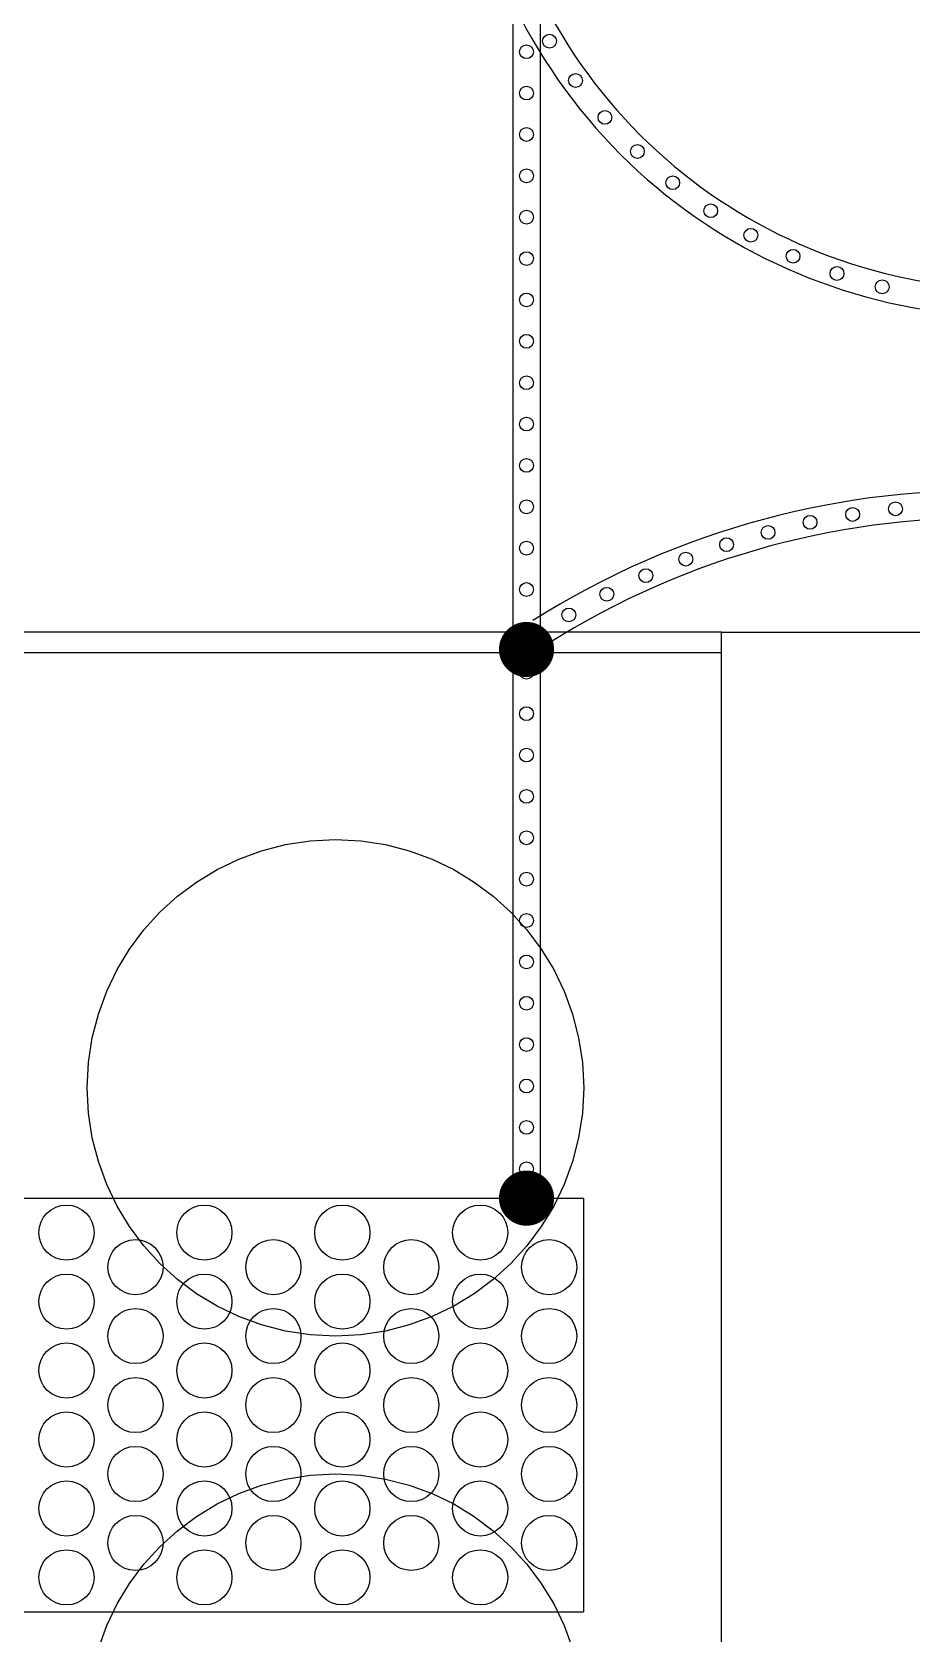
# Model space of a CAD drawing. Header units: millimetres. Extents: x -4774.1 to -4752.9, y -4666.5 to -4651.
# Drawn here: x -4763.474 to -4761.688, y -4660.038 to -4656.785 of the extents above; entities that cross this region are included whole.
import ezdxf

# ---------------------------------------------------------------- set-up
doc = ezdxf.new("R2010")
doc.units = ezdxf.units.MM
doc.header["$LTSCALE"] = 10
doc.linetypes.add('DASHED', pattern=[0.75, 0.5, -0.25])
doc.layers.add('Termotécnica', color=7, linetype='Continuous')

msp = doc.modelspace()

# ---------------------------------------------------------------- linework, layer by layer
at = {"layer": 'Termotécnica', "color": 1}
for p, q in [((-4762.4984, -4655.5692), (-4762.4984, -4659.1531)), ((-4762.4424, -4655.5692), (-4762.4424, -4659.1531)), ((-4762.0744, -4658.0039), (-4768.7944, -4658.0039)), ((-4762.0744, -4658.0459), (-4768.7944, -4658.0459))]:
    msp.add_line(p, q, dxfattribs=at)
at = {"layer": 'Termotécnica', "color": 2}
for p, q in [((-4762.0744, -4661.0011), (-4762.0744, -4658.0039)), ((-4762.0744, -4658.0039), (-4761.5144, -4658.0039))]:
    msp.add_line(p, q, dxfattribs=at)
at = {"layer": 'Termotécnica', "color": 3}
for p, q in [((-4768.5144, -4659.1531), (-4762.3544, -4659.1531)), ((-4762.3546, -4659.1531), (-4762.3546, -4659.9931)), ((-4768.5144, -4659.9931), (-4762.3546, -4659.9931))]:
    msp.add_line(p, q, dxfattribs=at)
at = {"layer": 'Termotécnica', "color": 4, "const_width": 0.056}
for points in [[(-4762.4984, -4658.0391, 1), (-4762.4424, -4658.0391, 1)], [(-4762.4984, -4659.1531, 1), (-4762.4424, -4659.1531, 1)]]:
    msp.add_lwpolyline(points, format="xyb", close=True, dxfattribs=at)
at = {"layer": 'Termotécnica', "color": 1}
for centre in [(-4762.4704, -4656.8254), (-4762.4238, -4656.8041), (-4762.3709, -4656.8838), (-4762.4704, -4656.9094), (-4762.3113, -4656.9587), (-4762.4704, -4656.9934), (-4762.2453, -4657.028), (-4762.4704, -4657.0774), (-4762.1735, -4657.0914), (-4762.0965, -4657.1482), (-4762.4704, -4657.1614), (-4762.0149, -4657.1981), (-4762.4704, -4657.2454), (-4761.9292, -4657.2407), (-4761.8401, -4657.2757), (-4761.7483, -4657.3028), (-4762.4704, -4657.3294), (-4762.4704, -4657.4134), (-4762.4704, -4657.4974), (-4762.4704, -4657.5814), (-4762.4704, -4657.6654), (-4762.4704, -4657.7494), (-4761.8083, -4657.7649), (-4761.7213, -4657.7534), (-4761.98, -4657.8014), (-4761.8947, -4657.7809), (-4762.4704, -4657.8334), (-4762.0642, -4657.8263), (-4762.147, -4657.8556), (-4762.2281, -4657.8892), (-4762.4704, -4657.9174), (-4762.3073, -4657.927), (-4762.3845, -4657.9689), (-4762.4704, -4658.0014), (-4762.4704, -4658.0854), (-4762.4704, -4658.1694), (-4762.4704, -4658.2534), (-4762.4704, -4658.3374), (-4762.4704, -4658.4214), (-4762.4704, -4658.5054), (-4762.4704, -4658.5894), (-4762.4704, -4658.6734), (-4762.4704, -4658.7574), (-4762.4704, -4658.8414), (-4762.4704, -4658.9254), (-4762.4704, -4659.0094), (-4762.4704, -4659.0934)]:
    msp.add_circle(centre, 0.014, dxfattribs=at)
at = {"layer": 'Termotécnica', "color": 1, "linetype": 'DASHED'}
for centre in [(-4762.8584, -4658.9291), (-4762.8584, -4660.2171)]:
    msp.add_circle(centre, 0.504, dxfattribs=at)
at = {"layer": 'Termotécnica', "color": 3}
for centre in [(-4763.4044, -4659.2231), (-4763.1244, -4659.2231), (-4762.8444, -4659.2231), (-4762.5644, -4659.2231), (-4763.2644, -4659.2931), (-4762.9844, -4659.2931), (-4762.7044, -4659.2931), (-4762.4244, -4659.2931), (-4763.4044, -4659.3631), (-4763.1244, -4659.3631), (-4762.8444, -4659.3631), (-4762.5644, -4659.3631), (-4763.2644, -4659.4331), (-4762.9844, -4659.4331), (-4762.7044, -4659.4331), (-4762.4244, -4659.4331), (-4763.4044, -4659.5031), (-4763.1244, -4659.5031), (-4762.8444, -4659.5031), (-4762.5644, -4659.5031), (-4763.2644, -4659.5731), (-4762.9844, -4659.5731), (-4762.7044, -4659.5731), (-4762.4244, -4659.5731), (-4763.4044, -4659.6431), (-4763.1244, -4659.6431), (-4762.8444, -4659.6431), (-4762.5644, -4659.6431), (-4763.2644, -4659.7131), (-4762.9844, -4659.7131), (-4762.7044, -4659.7131), (-4762.4244, -4659.7131), (-4763.4044, -4659.7831), (-4763.1244, -4659.7831), (-4762.8444, -4659.7831), (-4762.5644, -4659.7831), (-4763.2644, -4659.8531), (-4762.9844, -4659.8531), (-4762.7044, -4659.8531), (-4762.4244, -4659.8531), (-4763.4044, -4659.9231), (-4763.1244, -4659.9231), (-4762.8444, -4659.9231), (-4762.5644, -4659.9231)]:
    msp.add_circle(centre, 0.056, dxfattribs=at)
at = {"layer": 'Termotécnica', "color": 1}
for centre, radius, start, end in [((-4761.4841, -4656.238), 1.0691, 205.9689, 286.1648), ((-4761.4841, -4656.238), 1.1251, 205.9689, 286.1648), ((-4761.546, -4659.4212), 1.7049, 54.065, 122.3144), ((-4761.546, -4659.4212), 1.6489, 54.065, 122.3144)]:
    msp.add_arc(centre, radius, start, end, dxfattribs=at)

doc.saveas('drawing.dxf')
